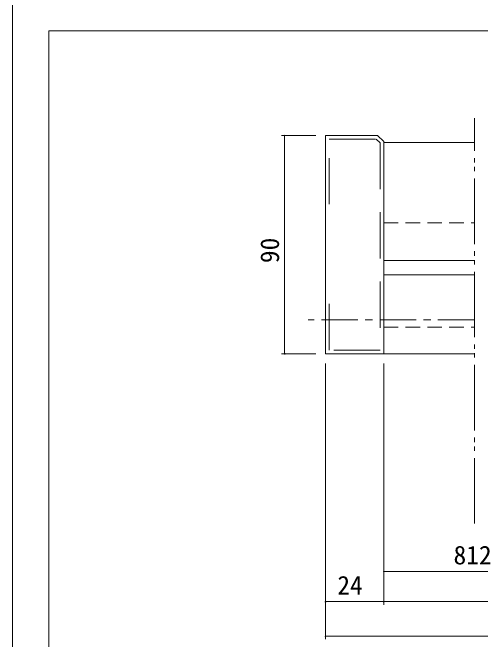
# Model space of a CAD drawing. Units: millimetres on the paper, enlarged 10 times, with parts at other scales. Extents: x -2000 to 2000, y -1385 to 1385.
# Drawn here: x -2000 to -1357, y -954 to -92 of the extents above; entities that cross this region are included whole.
import ezdxf
from ezdxf.enums import TextEntityAlignment as Align

# ---------------------------------------------------------------- set-up
doc = ezdxf.new("R2010")
doc.units = ezdxf.units.MM
doc.header["$LTSCALE"] = 10
for name, pattern in [('CHAIN1', [8, 5, -1, 1, -1]), ('DOUBLE_CHAIN2', [12.8, 9, -1, 0.6, -0.6, 0.6, -1]), ('USER2', [9.525, 6.35, -3.175]), ('USER9', [3, 2, -1])]:
    doc.linetypes.add(name, pattern=pattern)
doc.layers.add('1-1_0', color=7, linetype='Continuous', lineweight=20)
doc.layers.add('2-0', color=7, linetype='Continuous', lineweight=18)
doc.styles.add('ＭＳ ゴシック', font='')
doc.styles.get('ＭＳ ゴシック').set_extended_font_data('MS Gothic')

msp = doc.modelspace()

# ---------------------------------------------------------------- linework, layer by layer
at = {"layer": '1-1_0'}
for p in [(380, -117.5), (380, -117.5), (-1950, -1017.5)]:
    msp.add_line(p, (-1950, -117.5), dxfattribs=at)
msp.add_lwpolyline([(-2000, -1385), (2000, -1385), (2000, 1385), (-2000, 1385)], close=True, dxfattribs=at)
at = {"layer": '2-0', "linetype": 'DOUBLE_CHAIN2', "lineweight": 20}
msp.add_line((-1365.82, -794.49), (-1365.82, -237.71), dxfattribs=at)
at = {"layer": '2-0', "color": 4, "lineweight": 9}
for p, q in [((-1583.65, -261.25), (-1630.53, -261.25)), ((-1626.36, -260.73), (-1626.36, -261.77)), ((-1626.36, -561.25), (-1626.36, -261.25)), ((-1583.65, -561.25), (-1630.53, -561.25)), ((-1626.36, -561.77), (-1626.36, -560.73)), ((-1570.31, -574.58), (-1570.31, -905.94)), ((-1570.31, -574.58), (-1570.31, -953.22)), ((-1490.31, -574.58), (-1490.31, -905.94)), ((-1490.31, -574.58), (-1490.31, -864.52)), ((-1490.31, -574.58), (-1490.31, -905.94)), ((-1490.83, -860.35), (-1489.79, -860.35)), ((-1490.31, -860.35), (-79.69, -860.35)), ((-1570.83, -901.77), (-1569.79, -901.77)), ((-1570.31, -901.77), (-1490.31, -901.77)), ((-1489.79, -901.77), (-1490.83, -901.77)), ((-1490.83, -901.77), (-1489.79, -901.77)), ((-79.69, -901.77), (-1490.31, -901.77)), ((-1570.83, -949.06), (-1569.79, -949.06)), ((-721.67, -949.06), (-1570.31, -949.06))]:
    msp.add_line(p, q, dxfattribs=at)
at = {"layer": '2-0', "lineweight": 20}
for p, q in [((-1365.82, -271.25), (-1490.31, -271.25)), ((-1365.82, -432.91), (-1490.31, -432.91)), ((-1365.82, -452.91), (-1490.31, -452.91)), ((-1365.82, -561.25), (-1490.31, -561.25))]:
    msp.add_line(p, q, dxfattribs=at)
at = {"layer": '2-0', "linetype": 'USER9'}
for p, q in [((-1490.31, -381.25), (-1365.82, -381.25)), ((-1490.31, -524.58), (-1365.82, -524.58))]:
    msp.add_line(p, q, dxfattribs=at)
at = {"layer": '2-0', "linetype": 'CHAIN1', "lineweight": 20}
msp.add_line((-1365.82, -514.59), (-1594.23, -514.59), dxfattribs=at)
at = {"layer": '2-0', "lineweight": 20}
msp.add_lwpolyline([(-1570.31, -561.25), (-1570.31, -261.25), (-1498.65, -261.25), (-1490.31, -269.58), (-1490.31, -561.25)], close=True, dxfattribs=at)
at = {"layer": '2-0', "linetype": 'USER2', "lineweight": 20}
msp.add_lwpolyline([(-1565.31, -355.91), (-1565.31, -266.25), (-1500.72, -266.25), (-1495.31, -271.65), (-1495.31, -556.25), (-1565.31, -556.25), (-1565.31, -466.58)], dxfattribs=at)
at = {"layer": '2-0', "color": 4, "lineweight": 9}
for centre, start, end in [((-1626.36, -261.25), 90, 270), ((-1626.36, -561.25), 270, 90), ((-1490.31, -860.35), 180, 0), ((-1570.31, -901.77), 180, 0), ((-1490.31, -901.77), 0, 180), ((-1490.31, -901.77), 180, 0), ((-1570.31, -949.06), 180, 0)]:
    msp.add_arc(centre, 0.521, start, end, dxfattribs=at)

# ---------------------------------------------------------------- texts
at = {"layer": '2-0', "style": 'ＭＳ ゴシック'}
msp.add_text('90', height=25.66, rotation=90, dxfattribs=at).set_placement((-1626.36, -436.72), align=Align.BOTTOM_LEFT)
for s, p in [('812', (-1394.48, -858.27)), ('24', (-1554.04, -899.69))]:
    msp.add_text(s, height=25.66, dxfattribs=at).set_placement(p, align=Align.BOTTOM_LEFT)

doc.saveas('drawing.dxf')
